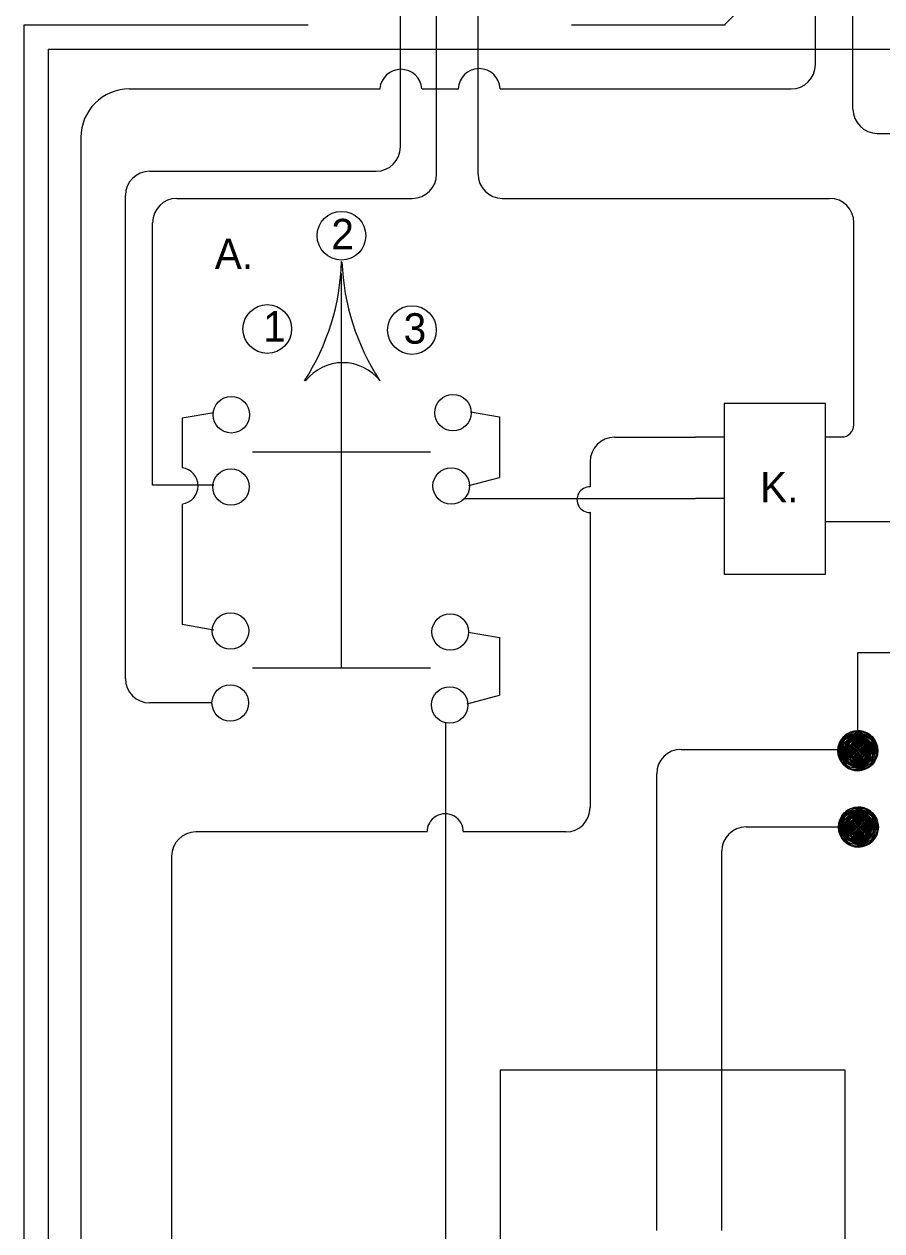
# Model space of a CAD drawing. Extents: x 60923 to 61603, y 43007 to 43447.
# Drawn here: x 61064.9 to 61132.6, y 43257.2 to 43352.4 of the extents above; entities that cross this region are included whole.
import ezdxf

# ---------------------------------------------------------------- set-up
doc = ezdxf.new("R2010")
doc.units = 0
for name, color, linetype in [('Design_EX_Roadway Notes', 7, 'Continuous'), ('Lighting_EX_Above Ground Items', 7, 'Continuous'), ('Signals_PR_Detector Loop', 7, 'Continuous')]:
    doc.layers.add(name, color=color, linetype=linetype)

msp = doc.modelspace()

# ---------------------------------------------------------------- linework, layer by layer
at = {"layer": 'Design_EX_Roadway Notes'}
for centre in [(61089.989, 43335.696), (61084.135, 43328.333), (61095.553, 43328.251)]:
    msp.add_circle(centre, 1.921, dxfattribs=at)
at = {"layer": 'Lighting_EX_Above Ground Items'}
for p, q in [((61064.937, 43160.282), (61064.937, 43352.344)), ((61064.937, 43352.344), (61087.369, 43352.344)), ((61108.146, 43352.344), (61120.273, 43352.344)), ((61066.857, 43350.424), (61169.19, 43350.424)), ((61066.857, 43162.203), (61066.857, 43350.424)), ((61068.778, 43350.424), (61068.778, 43350.424)), ((61089.991, 43301.581), (61089.991, 43332.719)), ((61079.901, 43321.722), (61077.424, 43321.286)), ((61077.424, 43321.286), (61077.424, 43317.415)), ((61100.164, 43321.803), (61102.451, 43321.401)), ((61102.451, 43321.401), (61102.451, 43316.624)), ((61082.977, 43318.646), (61097.007, 43318.646)), ((61100.042, 43315.979), (61102.451, 43316.624)), ((61079.901, 43316.02), (61075.075, 43316.02)), ((61077.424, 43314.503), (61077.424, 43305.012)), ((61079.901, 43304.575), (61077.424, 43305.012)), ((61100.001, 43304.41), (61102.451, 43303.979)), ((61102.451, 43303.979), (61102.451, 43299.427)), ((61082.977, 43301.581), (61097.007, 43301.581)), ((61099.919, 43298.75), (61102.451, 43299.427))]:
    msp.add_line(p, q, dxfattribs=at)
for centre in [(61081.288, 43321.563), (61098.786, 43321.729), (61081.265, 43315.87), (61098.649, 43315.948), (61081.227, 43304.503), (61098.57, 43304.425), (61081.206, 43298.82), (61098.53, 43298.663)]:
    msp.add_circle(centre, 1.44, dxfattribs=at)
at = {"layer": 'Signals_PR_Detector Loop'}
for p, q in [((61127.402, 43349.2), (61127.402, 43401.042)), ((61130.362, 43345.692), (61130.362, 43401.312)), ((61094.643, 43342.705), (61094.643, 43397.037)), ((61100.766, 43340.562), (61100.766, 43397.107)), ((61097.501, 43340.562), (61097.501, 43396.299)), ((61073.254, 43347.279), (61093.044, 43347.279)), ((61096.347, 43347.279), (61099.23, 43347.279)), ((61102.505, 43347.279), (61125.482, 43347.279)), ((61132.283, 43343.771), (61145.989, 43343.771)), ((61069.413, 43343.438), (61069.413, 43209.737)), ((61074.853, 43340.784), (61092.722, 43340.784)), ((61072.932, 43300.754), (61072.932, 43338.864)), ((61076.996, 43338.641), (61095.581, 43338.641)), ((61102.687, 43338.641), (61128.517, 43338.641)), ((61075.075, 43316.02), (61075.075, 43336.721)), ((61130.438, 43320.772), (61130.438, 43336.721)), ((61111.537, 43319.787), (61117.938, 43319.787)), ((61117.938, 43319.812), (61120.222, 43319.812)), ((61128.162, 43319.812), (61129.477, 43319.812)), ((61109.616, 43317.867), (61109.616, 43315.877)), ((61099.742, 43314.966), (61117.938, 43314.966)), ((61117.938, 43314.99), (61120.195, 43314.99)), ((61109.616, 43313.873), (61109.616, 43290.565)), ((61135.584, 43313.111), (61128.186, 43313.111)), ((61130.754, 43295.052), (61130.754, 43302.792)), ((61130.754, 43302.792), (61143.21, 43302.792)), ((61079.738, 43298.833), (61074.853, 43298.833)), ((61098.198, 43297.247), (61098.198, 43244.927)), ((61116.794, 43295.158), (61132.313, 43295.158)), ((61114.873, 43257.187), (61114.873, 43293.237)), ((61096.756, 43288.645), (61078.496, 43288.645)), ((61107.696, 43288.645), (61099.596, 43288.645)), ((61121.925, 43289.038), (61132.385, 43289.038)), ((61076.575, 43286.724), (61076.575, 43211.886)), ((61120.004, 43257.187), (61120.004, 43287.117))]:
    msp.add_line(p, q, dxfattribs=at)
for points in [[(61120.186, 43379.962), (61123.581, 43376.565), (61123.581, 43355.714), (61120.186, 43352.317)], [(61130.752, 43296.628), (61130.425, 43296.593), (61130.14, 43296.504), (61129.949, 43296.407), (61129.754, 43296.27), (61129.579, 43296.103), (61129.417, 43295.885), (61129.285, 43295.624), (61129.216, 43295.394), (61129.178, 43295.051), (61129.199, 43294.791), (61129.258, 43294.556), (61129.35, 43294.334), (61129.504, 43294.092), (61129.631, 43293.945), (61129.837, 43293.771), (61130.019, 43293.658), (61130.224, 43293.567), (61130.478, 43293.501), (61130.752, 43293.476), (61131.071, 43293.508), (61131.328, 43293.587), (61131.591, 43293.718), (61131.811, 43293.885), (61132.035, 43294.134), (61132.196, 43294.422), (61132.308, 43294.801), (61132.322, 43295.191), (61132.255, 43295.529), (61132.121, 43295.836), (61131.941, 43296.088), (61131.712, 43296.303), (61131.449, 43296.465), (61131.198, 43296.564), (61130.952, 43296.614), (61130.74, 43296.628), (61130.856, 43296.524), (61130.752, 43296.524), (61130.648, 43296.524), (61130.542, 43296.524), (61130.438, 43296.524), (61130.227, 43296.418), (61130.017, 43296.313), (61129.807, 43296.209), (61129.597, 43295.999), (61129.386, 43295.683), (61129.282, 43295.367), (61129.282, 43294.948), (61129.282, 43294.738), (61129.386, 43294.423), (61129.492, 43294.213), (61129.703, 43294.003), (61129.913, 43293.792), (61130.123, 43293.687), (61130.438, 43293.582), (61130.752, 43293.582), (61131.068, 43293.582), (61131.383, 43293.687), (61131.697, 43293.897), (61131.907, 43294.107), (61132.118, 43294.423), (61132.222, 43294.738), (61132.222, 43295.052), (61132.222, 43295.473), (61132.013, 43295.893), (61131.803, 43296.103), (61131.593, 43296.313), (61131.383, 43296.418), (61131.173, 43296.524), (61130.962, 43296.524), (61130.856, 43296.524), (61130.752, 43296.418), (61130.542, 43296.418), (61130.227, 43296.313), (61130.017, 43296.209), (61129.703, 43295.999), (61129.492, 43295.683), (61129.386, 43295.473), (61129.386, 43294.633), (61129.492, 43294.423), (61129.703, 43294.107), (61129.913, 43293.897), (61130.123, 43293.792), (61130.648, 43293.687), (61131.173, 43293.687), (61131.489, 43293.897), (61131.803, 43294.107), (61132.013, 43294.423), (61132.118, 43294.843), (61132.118, 43295.473), (61131.907, 43295.893), (61131.697, 43296.103), (61131.383, 43296.313), (61131.068, 43296.418), (61130.752, 43296.418), (61130.856, 43296.313), (61130.438, 43296.313), (61130.017, 43296.103), (61129.703, 43295.893), (61129.492, 43295.473), (61129.492, 43294.633)], [(61129.492, 43294.633), (61129.807, 43294.107), (61130.438, 43293.792), (61131.173, 43293.792), (61131.489, 43294.003), (61131.907, 43294.423), (61132.013, 43294.843), (61132.013, 43295.473), (61131.803, 43295.893), (61131.383, 43296.209), (61131.173, 43296.313), (61130.856, 43296.313), (61130.648, 43296.209), (61130.332, 43296.209), (61130.017, 43295.999), (61129.703, 43295.683), (61129.597, 43295.473), (61129.597, 43294.633), (61129.807, 43294.213), (61130.332, 43293.897), (61131.173, 43293.897), (61131.697, 43294.319), (61131.907, 43294.633), (61131.907, 43295.578), (61131.593, 43295.893), (61131.383, 43296.103), (61131.173, 43296.209), (61130.648, 43296.209), (61130.752, 43296.103), (61130.332, 43296.103), (61129.807, 43295.683), (61129.703, 43295.367), (61129.703, 43294.633), (61129.913, 43294.213), (61130.332, 43294.003), (61131.173, 43294.003), (61131.697, 43294.423), (61131.803, 43294.843), (61131.803, 43295.578), (61131.489, 43295.893), (61131.278, 43296.103), (61130.752, 43296.103), (61130.648, 43295.999), (61130.332, 43295.999), (61129.913, 43295.683), (61129.807, 43295.473), (61129.807, 43294.633), (61130.017, 43294.213), (61130.332, 43294.107), (61131.173, 43294.107), (61131.593, 43294.423), (61131.697, 43294.738), (61131.697, 43295.578), (61131.278, 43295.999), (61130.648, 43295.999), (61130.752, 43295.893), (61130.332, 43295.893), (61130.017, 43295.683), (61129.913, 43295.473), (61129.913, 43294.633), (61130.017, 43294.423), (61130.227, 43294.213), (61131.173, 43294.213), (61131.489, 43294.423), (61131.593, 43294.738), (61131.593, 43295.578), (61131.278, 43295.893), (61130.752, 43295.893), (61130.648, 43295.789), (61130.332, 43295.789), (61130.123, 43295.683), (61130.017, 43295.473), (61130.017, 43294.633), (61130.227, 43294.319), (61131.173, 43294.319), (61131.383, 43294.423), (61131.489, 43294.738), (61131.489, 43295.578), (61131.278, 43295.789), (61130.648, 43295.789), (61130.752, 43295.683), (61130.332, 43295.683), (61130.123, 43295.473), (61130.123, 43294.633), (61130.332, 43294.423), (61131.278, 43294.423), (61131.383, 43294.738), (61131.383, 43295.578), (61131.278, 43295.683), (61130.752, 43295.683), (61130.648, 43295.578), (61130.332, 43295.578), (61130.227, 43295.473), (61130.227, 43294.633), (61130.332, 43294.527), (61131.173, 43294.527), (61131.278, 43294.738), (61131.278, 43295.578), (61130.648, 43295.578), (61130.752, 43295.473), (61130.332, 43295.473)], [(61130.332, 43295.473), (61130.332, 43294.633), (61131.173, 43294.633), (61131.173, 43295.473), (61130.752, 43295.473), (61130.648, 43295.367), (61130.438, 43295.367), (61130.438, 43294.738), (61131.068, 43294.738), (61131.068, 43295.367), (61130.648, 43295.367), (61130.752, 43295.262), (61130.542, 43295.262), (61130.542, 43294.843), (61130.962, 43294.843), (61130.962, 43295.262), (61130.752, 43295.262), (61130.648, 43295.158), (61130.648, 43294.948), (61130.856, 43294.948), (61130.856, 43295.158), (61130.648, 43295.158), (61130.752, 43295.052), (61130.648, 43294.948)], [(61130.794, 43290.603), (61130.468, 43290.57), (61130.182, 43290.479), (61129.991, 43290.382), (61129.796, 43290.246), (61129.621, 43290.08), (61129.459, 43289.862), (61129.328, 43289.6), (61129.258, 43289.369), (61129.22, 43289.027), (61129.241, 43288.767), (61129.3, 43288.533), (61129.391, 43288.31), (61129.547, 43288.067), (61129.674, 43287.922), (61129.879, 43287.746), (61130.061, 43287.634), (61130.267, 43287.542), (61130.521, 43287.476), (61130.794, 43287.453), (61131.114, 43287.485), (61131.371, 43287.562), (61131.634, 43287.695), (61131.853, 43287.861), (61132.077, 43288.111), (61132.239, 43288.398), (61132.351, 43288.778), (61132.364, 43289.168), (61132.298, 43289.504), (61132.163, 43289.811), (61131.983, 43290.063), (61131.755, 43290.279), (61131.492, 43290.441), (61131.241, 43290.539), (61130.994, 43290.591), (61130.781, 43290.603), (61130.899, 43290.5), (61130.794, 43290.5), (61130.689, 43290.5), (61130.584, 43290.5), (61130.48, 43290.5), (61130.27, 43290.394), (61130.059, 43290.29), (61129.849, 43290.184), (61129.639, 43289.974), (61129.429, 43289.659), (61129.324, 43289.343), (61129.324, 43288.924), (61129.324, 43288.714), (61129.429, 43288.398), (61129.533, 43288.188), (61129.745, 43287.979), (61129.955, 43287.769), (61130.165, 43287.663), (61130.48, 43287.559), (61130.794, 43287.559), (61131.111, 43287.559), (61131.425, 43287.663), (61131.74, 43287.873), (61131.95, 43288.083), (61132.16, 43288.398), (61132.264, 43288.714), (61132.264, 43289.029), (61132.264, 43289.449), (61132.054, 43289.868), (61131.845, 43290.08), (61131.635, 43290.29), (61131.425, 43290.394), (61131.215, 43290.5), (61131.005, 43290.5), (61130.899, 43290.5), (61130.794, 43290.394), (61130.584, 43290.394), (61130.27, 43290.29), (61130.059, 43290.184), (61129.745, 43289.974), (61129.533, 43289.659), (61129.429, 43289.449), (61129.429, 43288.608), (61129.533, 43288.398), (61129.745, 43288.083), (61129.955, 43287.873), (61130.165, 43287.769), (61130.689, 43287.663), (61131.215, 43287.663), (61131.531, 43287.873), (61131.845, 43288.083), (61132.054, 43288.398), (61132.16, 43288.82), (61132.16, 43289.449), (61131.95, 43289.868), (61131.74, 43290.08), (61131.425, 43290.29), (61131.111, 43290.394), (61130.794, 43290.394), (61130.899, 43290.29), (61130.48, 43290.29), (61130.059, 43290.08), (61129.745, 43289.868), (61129.533, 43289.449), (61129.533, 43288.608)], [(61129.533, 43288.608), (61129.849, 43288.083), (61130.48, 43287.769), (61131.215, 43287.769), (61131.531, 43287.979), (61131.95, 43288.398), (61132.054, 43288.82), (61132.054, 43289.449), (61131.845, 43289.868), (61131.425, 43290.184), (61131.215, 43290.29), (61130.899, 43290.29), (61130.689, 43290.184), (61130.374, 43290.184), (61130.059, 43289.974), (61129.745, 43289.659), (61129.639, 43289.449), (61129.639, 43288.608), (61129.849, 43288.188), (61130.374, 43287.873), (61131.215, 43287.873), (61131.74, 43288.294), (61131.95, 43288.608), (61131.95, 43289.553), (61131.635, 43289.868), (61131.425, 43290.08), (61131.215, 43290.184), (61130.689, 43290.184), (61130.794, 43290.08), (61130.374, 43290.08), (61129.849, 43289.659), (61129.745, 43289.343), (61129.745, 43288.608), (61129.955, 43288.188), (61130.374, 43287.979), (61131.215, 43287.979), (61131.74, 43288.398), (61131.845, 43288.82), (61131.845, 43289.553), (61131.531, 43289.868), (61131.321, 43290.08), (61130.794, 43290.08), (61130.689, 43289.974), (61130.374, 43289.974), (61129.955, 43289.659), (61129.849, 43289.449), (61129.849, 43288.608), (61130.059, 43288.188), (61130.374, 43288.083), (61131.215, 43288.083), (61131.635, 43288.398), (61131.74, 43288.714), (61131.74, 43289.553), (61131.321, 43289.974), (61130.689, 43289.974), (61130.794, 43289.868), (61130.374, 43289.868), (61130.059, 43289.659), (61129.955, 43289.449), (61129.955, 43288.608), (61130.059, 43288.398), (61130.27, 43288.188), (61131.215, 43288.188), (61131.531, 43288.398), (61131.635, 43288.714), (61131.635, 43289.553), (61131.321, 43289.868), (61130.794, 43289.868), (61130.689, 43289.764), (61130.374, 43289.764), (61130.165, 43289.659), (61130.059, 43289.449), (61130.059, 43288.608), (61130.27, 43288.294), (61131.215, 43288.294), (61131.425, 43288.398), (61131.531, 43288.714), (61131.531, 43289.553), (61131.321, 43289.764), (61130.689, 43289.764), (61130.794, 43289.659), (61130.374, 43289.659), (61130.165, 43289.449), (61130.165, 43288.608), (61130.374, 43288.398), (61131.321, 43288.398), (61131.425, 43288.714), (61131.425, 43289.553), (61131.321, 43289.659), (61130.794, 43289.659), (61130.689, 43289.553), (61130.374, 43289.553), (61130.27, 43289.449), (61130.27, 43288.608), (61130.374, 43288.502), (61131.215, 43288.502), (61131.321, 43288.714), (61131.321, 43289.553), (61130.689, 43289.553), (61130.794, 43289.449), (61130.374, 43289.449)], [(61130.374, 43289.449), (61130.374, 43288.608), (61131.215, 43288.608), (61131.215, 43289.449), (61130.794, 43289.449), (61130.689, 43289.343), (61130.48, 43289.343), (61130.48, 43288.714), (61131.111, 43288.714), (61131.111, 43289.343), (61130.689, 43289.343), (61130.794, 43289.239), (61130.584, 43289.239), (61130.584, 43288.82), (61131.005, 43288.82), (61131.005, 43289.239), (61130.794, 43289.239), (61130.689, 43289.135), (61130.689, 43288.924), (61130.899, 43288.924), (61130.899, 43289.135), (61130.689, 43289.135), (61130.794, 43289.029), (61130.689, 43288.924)]]:
    msp.add_lwpolyline(points, dxfattribs=at)
for points in [[(61120.205, 43322.46), (61120.205, 43308.985), (61128.186, 43308.985), (61128.186, 43322.46)], [(61102.507, 43269.836), (61102.507, 43216.517), (61129.751, 43216.517), (61129.751, 43269.836)]]:
    msp.add_lwpolyline(points, close=True, dxfattribs=at)
for centre in [(61130.753, 43295.052), (61130.795, 43289.028)]:
    msp.add_circle(centre, 1.576, dxfattribs=at)
for centre, radius, start, end in [((61094.673, 43347.168), 1.658, 4.19678, 175.26635), ((61100.86, 43347.223), 1.658, 2.40681, 178.04251), ((61125.482, 43349.199), 1.921, 270, 0), ((61073.255, 43343.437), 3.841, 90, 180), ((61132.282, 43345.691), 1.921, 180, 270), ((61092.722, 43342.704), 1.921, 270, 0), ((61074.853, 43338.863), 1.921, 90, 180), ((61095.58, 43340.561), 1.921, 270, 0), ((61102.688, 43340.561), 1.921, 180, 270), ((61076.996, 43336.72), 1.921, 90, 180), ((61128.517, 43336.72), 1.921, 0, 90), ((61071.508, 43334.238), 18.499, 327.2853, 358.20258), ((61108.504, 43334.361), 18.499, 182.31408, 213.0529), ((61090.094, 43321.909), 3.767, 38.43458, 141.56546), ((61129.477, 43320.771), 0.96, 270, 0), ((61111.537, 43317.866), 1.921, 90, 180), ((61077.235, 43315.955), 1.44, 277.60954, 82.88948), ((61109.581, 43314.867), 1.009, 88.20073, 271.82356), ((61074.853, 43300.752), 1.921, 180, 270), ((61116.794, 43293.236), 1.921, 90, 180), ((61107.696, 43290.565), 1.921, 270, 0), ((61098.176, 43288.633), 1.44, 359.34101, 180.6662), ((61078.496, 43286.724), 1.921, 90, 180), ((61121.925, 43287.117), 1.921, 90, 180)]:
    msp.add_arc(centre, radius, start, end, dxfattribs=at)

# ---------------------------------------------------------------- texts
at = {"layer": 'Design_EX_Roadway Notes'}
for s, height, p in [('2', 2.401, (61089.183, 43334.623)), ('A.', 2.4008, (61079.982, 43333.062)), ('1', 2.401, (61083.807, 43327.341)), ('3', 2.401, (61094.892, 43327.176)), ('K.', 2.4008, (61123.033, 43314.658))]:
    msp.add_text(s, height=height, dxfattribs=at).set_placement(p)

doc.saveas('drawing.dxf')
